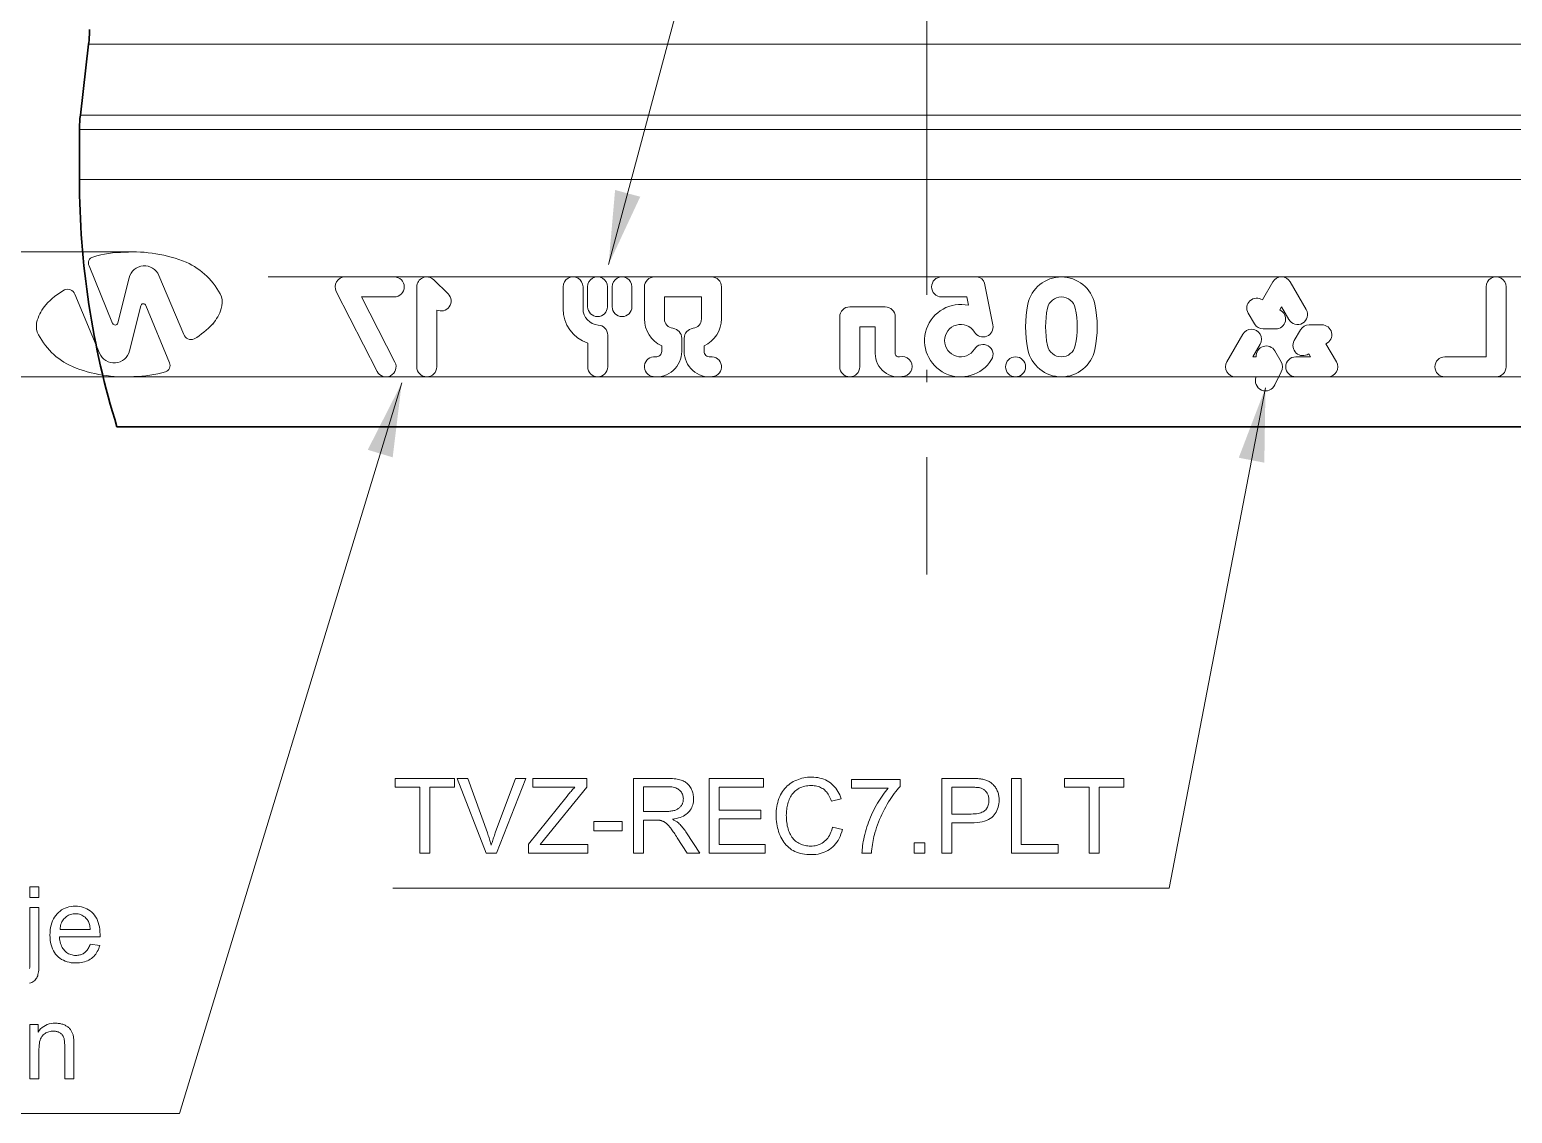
# Model space of a CAD drawing. Extents: x -99 to 297, y 0 to 420.
# Drawn here: x 193.9 to 253.2, y 105.1 to 148.5 of the extents above; entities that cross this region are included whole.
import ezdxf

# ---------------------------------------------------------------- set-up
doc = ezdxf.new("R2010")
doc.units = 0
doc.linetypes.add('DASHDOT', pattern=[18.5, 12, -3, 0.5, -3])

msp = doc.modelspace()

# ---------------------------------------------------------------- linework, layer by layer
at = {"color": 7, "linetype": 'DASHDOT', "lineweight": 13}
msp.add_line((229.801, 186.866), (229.801, 126.671), dxfattribs=at)
at = {"color": 7, "lineweight": 30, "ltscale": 0.071415}
msp.add_line((196.267, 147.903), (195.935, 145.066), dxfattribs=at)
at = {"color": 7, "lineweight": 13}
for p, q in [((259.23, 147.903), (196.267, 147.903)), ((259.521, 145.066), (195.935, 145.066)), ((259.551, 144.485), (195.901, 144.485)), ((259.551, 142.485), (195.901, 142.485)), ((203.452, 138.585), (266.116, 138.585)), ((194.594, 134.585), (266.186, 134.585))]:
    msp.add_line(p, q, dxfattribs=at)
at = {"color": 7, "lineweight": 30, "ltscale": 0.05}
msp.add_line((195.901, 142.485), (195.901, 144.485), dxfattribs=at)
at = {"color": 7, "lineweight": 13, "ltscale": 0.287601}
msp.add_line((198.09, 139.585), (186.586, 139.585), dxfattribs=at)
at = {"color": 7, "lineweight": 13, "ltscale": 0.062229}
for p, q in [((196.285, 139.031), (197.227, 136.726)), ((199.499, 135.139), (198.558, 137.443))]:
    msp.add_line(p, q, dxfattribs=at)
at = {"color": 7, "lineweight": 13, "ltscale": 0.046473}
for p, q in [((197.884, 138.548), (197.433, 136.744)), ((197.9, 135.622), (198.352, 137.425))]:
    msp.add_line(p, q, dxfattribs=at)
at = {"color": 7, "lineweight": 13, "ltscale": 0.063986}
for p, q in [((199.079, 138.64), (200.072, 136.28)), ((196.705, 135.53), (195.713, 137.889))]:
    msp.add_line(p, q, dxfattribs=at)
at = {"color": 7, "lineweight": 13, "ltscale": 0.049184}
msp.add_line((206.529, 138.585), (208.496, 138.585), dxfattribs=at)
at = {"color": 7, "lineweight": 13, "ltscale": 0.020099}
msp.add_line((210.077, 138.469), (210.65, 137.905), dxfattribs=at)
at = {"color": 7, "lineweight": 13, "ltscale": 0.028535}
for p in [(218.906, 138.585), (221.189, 138.585)]:
    msp.add_line(p, (220.047, 138.585), dxfattribs=at)
at = {"color": 7, "lineweight": 13, "ltscale": 0.035207}
msp.add_line((230.396, 138.585), (231.805, 138.585), dxfattribs=at)
at = {"color": 7, "lineweight": 13, "ltscale": 0.042492}
msp.add_line((232.449, 136.662), (232.117, 138.329), dxfattribs=at)
at = {"color": 7, "lineweight": 13, "ltscale": 0.020837}
for p, q in [((243.654, 138.385), (243.238, 137.663)), ((246.195, 135.185), (245.778, 135.906)), ((242.153, 134.585), (242.987, 134.585))]:
    msp.add_line(p, q, dxfattribs=at)
at = {"color": 7, "lineweight": 13, "ltscale": 0.032004}
for p, q in [((244.347, 138.385), (244.987, 137.276)), ((241.807, 135.185), (242.447, 136.293)), ((245.848, 134.585), (244.568, 134.585))]:
    msp.add_line(p, q, dxfattribs=at)
at = {"color": 7, "lineweight": 13, "ltscale": 0.089871}
msp.add_line((206.173, 138.002), (207.811, 134.802), dxfattribs=at)
at = {"color": 7, "lineweight": 13, "ltscale": 0.073518}
msp.add_line((207.183, 137.785), (208.523, 135.167), dxfattribs=at)
at = {"color": 7, "lineweight": 13, "ltscale": 0.032832}
msp.add_line((207.183, 137.785), (208.496, 137.785), dxfattribs=at)
at = {"color": 7, "lineweight": 13, "ltscale": 0.08}
for p, q in [((209.396, 134.985), (209.396, 138.185)), ((252.983, 138.185), (252.983, 134.985))]:
    msp.add_line(p, q, dxfattribs=at)
at = {"color": 7, "lineweight": 13, "ltscale": 0.021862}
for p, q in [((215.248, 137.31), (215.248, 138.185)), ((216.048, 137.31), (216.048, 138.185))]:
    msp.add_line(p, q, dxfattribs=at)
at = {"color": 7, "lineweight": 13, "ltscale": 0.019932}
for p, q in [((216.234, 137.392), (216.234, 138.189)), ((217.024, 137.392), (217.024, 138.189)), ((217.215, 137.392), (217.215, 138.189)), ((218.006, 137.392), (218.006, 138.189))]:
    msp.add_line(p, q, dxfattribs=at)
at = {"color": 7, "lineweight": 13, "ltscale": 0.03201}
for p, q in [((218.506, 136.904), (218.506, 138.185)), ((221.589, 136.904), (221.589, 138.185))]:
    msp.add_line(p, q, dxfattribs=at)
at = {"color": 7, "lineweight": 13, "ltscale": 0.022009}
for p, q in [((219.306, 136.904), (219.306, 137.785)), ((220.789, 136.904), (220.789, 137.785))]:
    msp.add_line(p, q, dxfattribs=at)
at = {"color": 7, "lineweight": 13, "ltscale": 0.03707}
msp.add_line((219.306, 137.785), (220.789, 137.785), dxfattribs=at)
at = {"color": 7, "lineweight": 13, "ltscale": 0.025322}
msp.add_line((230.396, 137.785), (231.409, 137.785), dxfattribs=at)
at = {"color": 7, "lineweight": 13, "ltscale": 0.008574}
msp.add_line((231.476, 137.448), (231.409, 137.785), dxfattribs=at)
at = {"color": 7, "lineweight": 13, "ltscale": 0.07}
msp.add_line((252.183, 138.185), (252.183, 135.385), dxfattribs=at)
at = {"color": 7, "lineweight": 13, "ltscale": 0.056863}
msp.add_line((210.196, 137.259), (210.196, 134.985), dxfattribs=at)
at = {"color": 7, "lineweight": 13, "ltscale": 0.035481}
msp.add_line((228.141, 137.385), (226.722, 137.385), dxfattribs=at)
at = {"color": 7, "lineweight": 13, "ltscale": 0.012577}
for p, q in [((242.913, 136.7), (242.661, 137.135)), ((243.259, 136.501), (243.762, 136.5)), ((244.761, 136.469), (244.509, 136.034)), ((245.106, 136.669), (245.609, 136.669)), ((243.983, 135.184), (243.732, 135.62))]:
    msp.add_line(p, q, dxfattribs=at)
at = {"color": 7, "lineweight": 13, "ltscale": 0.003517}
for p, q in [((244.001, 137.385), (243.931, 137.263)), ((242.846, 135.385), (242.987, 135.385)), ((245.156, 135.385), (245.085, 135.506))]:
    msp.add_line(p, q, dxfattribs=at)
at = {"color": 7, "lineweight": 13, "ltscale": 0.014683}
for p, q in [((244.295, 136.876), (244.001, 137.385)), ((242.846, 135.385), (243.14, 135.893)), ((245.156, 135.385), (244.568, 135.385))]:
    msp.add_line(p, q, dxfattribs=at)
at = {"color": 7, "lineweight": 13, "ltscale": 0.050007}
msp.add_line((226.322, 136.985), (226.322, 134.985), dxfattribs=at)
at = {"color": 7, "lineweight": 13, "ltscale": 0.015485}
msp.add_line((227.122, 136.585), (227.741, 136.585), dxfattribs=at)
at = {"color": 7, "lineweight": 13, "ltscale": 0.04}
msp.add_line((227.122, 134.985), (227.122, 136.585), dxfattribs=at)
at = {"color": 7, "lineweight": 13, "ltscale": 0.026552}
msp.add_line((227.741, 136.585), (227.741, 135.523), dxfattribs=at)
at = {"color": 7, "lineweight": 13, "ltscale": 0.036552}
msp.add_line((228.541, 136.985), (228.541, 135.523), dxfattribs=at)
at = {"color": 7, "lineweight": 13, "ltscale": 0.023735}
msp.add_line((216.235, 135.934), (216.235, 134.985), dxfattribs=at)
at = {"color": 7, "lineweight": 13, "ltscale": 0.031869}
msp.add_line((217.035, 136.259), (217.035, 134.985), dxfattribs=at)
at = {"color": 7, "lineweight": 13, "ltscale": 0.013121}
for p, q in [((219.999, 136.129), (219.999, 135.604)), ((220.096, 136.129), (220.096, 135.604))]:
    msp.add_line(p, q, dxfattribs=at)
at = {"color": 7, "lineweight": 13, "ltscale": 0.005628}
for p, q in [((219.199, 135.829), (219.199, 135.604)), ((220.896, 135.829), (220.896, 135.604))]:
    msp.add_line(p, q, dxfattribs=at)
at = {"color": 7, "lineweight": 13, "ltscale": 0.041162}
msp.add_line((252.183, 135.385), (250.537, 135.385), dxfattribs=at)
at = {"color": 7, "lineweight": 13, "ltscale": 0.014383}
msp.add_line((243.983, 134.785), (243.732, 134.267), dxfattribs=at)
at = {"color": 7, "lineweight": 13, "ltscale": 0.200201}
msp.add_line((194.594, 134.585), (186.586, 134.585), dxfattribs=at)
at = {"color": 7, "lineweight": 13, "ltscale": 0.051162}
msp.add_line((252.583, 134.585), (250.537, 134.585), dxfattribs=at)
at = {"color": 7, "lineweight": 30}
msp.add_line((262.201, 132.585), (197.401, 132.585), dxfattribs=at)
at = {"color": 7, "lineweight": 13}
for points in [[(217.071, 139.077), (221.724, 156.463), (250.153, 156.463)], [(208.795, 134.339), (199.897, 105.097), (160.785, 105.097)], [(243.357, 134.148), (239.505, 114.119), (208.433, 114.119)], [(193.904, 110.898), (193.907, 110.946), (193.909, 111), (193.909, 111.057), (193.909, 113.341), (194.278, 113.341), (194.278, 111.049), (194.277, 110.971), (194.274, 110.898), (194.268, 110.83), (194.261, 110.767), (194.252, 110.709), (194.24, 110.655), (194.227, 110.607), (194.211, 110.563), (194.193, 110.524), (194.173, 110.49), (194.145, 110.451), (194.113, 110.417), (194.078, 110.386), (194.039, 110.359), (193.996, 110.337), (193.95, 110.318), (193.901, 110.304)]]:
    msp.add_lwpolyline(points, dxfattribs=at)
for points in [[(209.52, 115.508), (209.52, 118.154), (208.531, 118.154), (208.531, 118.508), (210.909, 118.508), (210.909, 118.154), (209.917, 118.154), (209.917, 115.508)], [(212.174, 115.508), (211.011, 118.508), (211.441, 118.508), (212.221, 116.328), (212.239, 116.276), (212.257, 116.225), (212.275, 116.174), (212.291, 116.124), (212.307, 116.074), (212.323, 116.026), (212.338, 115.978), (212.352, 115.93), (212.365, 115.883), (212.378, 115.837), (212.392, 115.886), (212.407, 115.935), (212.422, 115.984), (212.438, 116.034), (212.454, 116.083), (212.47, 116.132), (212.487, 116.181), (212.504, 116.23), (212.522, 116.279), (212.54, 116.328), (213.35, 118.508), (213.756, 118.508), (212.581, 115.508)], [(213.872, 115.508), (213.872, 115.876), (215.409, 117.798), (215.442, 117.838), (215.474, 117.877), (215.506, 117.916), (215.537, 117.953), (215.569, 117.989), (215.6, 118.024), (215.63, 118.058), (215.661, 118.091), (215.69, 118.123), (215.72, 118.154), (214.046, 118.154), (214.046, 118.508), (216.195, 118.508), (216.195, 118.154), (214.511, 116.072), (214.329, 115.862), (216.244, 115.862), (216.244, 115.508)], [(218.073, 115.508), (218.073, 118.508), (219.404, 118.508), (219.482, 118.507), (219.556, 118.504), (219.627, 118.5), (219.694, 118.495), (219.757, 118.487), (219.816, 118.479), (219.871, 118.468), (219.922, 118.456), (219.97, 118.442), (220.013, 118.427), (220.054, 118.409), (220.094, 118.39), (220.131, 118.367), (220.167, 118.342), (220.201, 118.315), (220.234, 118.285), (220.265, 118.253), (220.294, 118.218), (220.321, 118.181), (220.347, 118.141), (220.371, 118.1), (220.392, 118.058), (220.411, 118.015), (220.427, 117.971), (220.441, 117.926), (220.452, 117.88), (220.461, 117.834), (220.467, 117.786), (220.471, 117.738), (220.472, 117.689), (220.47, 117.626), (220.464, 117.565), (220.453, 117.507), (220.439, 117.45), (220.42, 117.395), (220.397, 117.342), (220.371, 117.291), (220.34, 117.242), (220.304, 117.196), (220.265, 117.151), (220.222, 117.109), (220.173, 117.07), (220.121, 117.034), (220.064, 117.001), (220.002, 116.972), (219.936, 116.946), (219.865, 116.923), (219.79, 116.903), (219.711, 116.886), (219.627, 116.873), (219.657, 116.857), (219.687, 116.842), (219.714, 116.827), (219.741, 116.812), (219.765, 116.797), (219.788, 116.782), (219.81, 116.768), (219.83, 116.753), (219.849, 116.738), (219.866, 116.723), (219.901, 116.69), (219.935, 116.656), (219.969, 116.62), (220.002, 116.583), (220.035, 116.544), (220.068, 116.503), (220.101, 116.461), (220.133, 116.417), (220.164, 116.371), (220.196, 116.324), (220.717, 115.508), (220.218, 115.508), (219.821, 116.132), (219.787, 116.185), (219.754, 116.235), (219.722, 116.282), (219.692, 116.328), (219.662, 116.37), (219.634, 116.41), (219.608, 116.448), (219.582, 116.483), (219.558, 116.515), (219.535, 116.545), (219.512, 116.573), (219.49, 116.599), (219.469, 116.623), (219.448, 116.646), (219.428, 116.667), (219.408, 116.686), (219.389, 116.704), (219.37, 116.719), (219.351, 116.733), (219.333, 116.746), (219.315, 116.757), (219.297, 116.767), (219.279, 116.777), (219.261, 116.786), (219.243, 116.794), (219.225, 116.802), (219.207, 116.809), (219.189, 116.815), (219.17, 116.821), (219.152, 116.826), (219.138, 116.828), (219.121, 116.831), (219.104, 116.833), (219.084, 116.835), (219.063, 116.836), (219.04, 116.838), (219.015, 116.839), (218.989, 116.839), (218.961, 116.84), (218.931, 116.84), (218.47, 116.84), (218.47, 115.508)], [(218.47, 117.184), (219.324, 117.184), (219.377, 117.184), (219.428, 117.186), (219.476, 117.189), (219.523, 117.193), (219.566, 117.198), (219.608, 117.204), (219.647, 117.211), (219.683, 117.22), (219.718, 117.229), (219.749, 117.24), (219.779, 117.252), (219.808, 117.265), (219.835, 117.28), (219.86, 117.296), (219.884, 117.313), (219.907, 117.332), (219.928, 117.352), (219.948, 117.373), (219.966, 117.396), (219.983, 117.42), (219.998, 117.445), (220.011, 117.47), (220.023, 117.496), (220.034, 117.522), (220.043, 117.549), (220.05, 117.576), (220.055, 117.604), (220.059, 117.632), (220.062, 117.66), (220.063, 117.689), (220.061, 117.731), (220.056, 117.771), (220.049, 117.81), (220.038, 117.847), (220.024, 117.883), (220.007, 117.917), (219.987, 117.95), (219.964, 117.981), (219.937, 118.011), (219.908, 118.039), (219.875, 118.065), (219.839, 118.088), (219.799, 118.109), (219.756, 118.127), (219.709, 118.142), (219.658, 118.154), (219.604, 118.164), (219.546, 118.171), (219.485, 118.175), (219.42, 118.176), (218.47, 118.176)], [(221.102, 115.508), (221.102, 118.508), (223.271, 118.508), (223.271, 118.154), (221.499, 118.154), (221.499, 117.235), (223.159, 117.235), (223.159, 116.883), (221.499, 116.883), (221.499, 115.862), (223.341, 115.862), (223.341, 115.508)], [(226.03, 116.559), (226.427, 116.459), (226.4, 116.364), (226.369, 116.273), (226.334, 116.187), (226.295, 116.105), (226.252, 116.028), (226.205, 115.956), (226.154, 115.888), (226.099, 115.825), (226.04, 115.767), (225.978, 115.713), (225.911, 115.664), (225.842, 115.621), (225.77, 115.582), (225.695, 115.549), (225.617, 115.521), (225.536, 115.498), (225.453, 115.48), (225.366, 115.467), (225.277, 115.459), (225.185, 115.456), (225.089, 115.458), (224.998, 115.464), (224.91, 115.474), (224.826, 115.488), (224.745, 115.506), (224.668, 115.528), (224.594, 115.553), (224.525, 115.583), (224.458, 115.616), (224.396, 115.654), (224.336, 115.695), (224.28, 115.74), (224.226, 115.788), (224.176, 115.84), (224.128, 115.896), (224.083, 115.955), (224.042, 116.017), (224.003, 116.083), (223.966, 116.153), (223.933, 116.226), (223.903, 116.301), (223.876, 116.378), (223.852, 116.456), (223.832, 116.534), (223.814, 116.614), (223.8, 116.695), (223.789, 116.777), (223.781, 116.86), (223.776, 116.945), (223.775, 117.03), (223.776, 117.123), (223.782, 117.213), (223.791, 117.301), (223.803, 117.386), (223.819, 117.469), (223.839, 117.549), (223.862, 117.628), (223.889, 117.703), (223.92, 117.777), (223.954, 117.848), (223.991, 117.916), (224.031, 117.981), (224.075, 118.042), (224.121, 118.1), (224.171, 118.155), (224.223, 118.206), (224.279, 118.254), (224.337, 118.299), (224.399, 118.34), (224.463, 118.378), (224.53, 118.412), (224.598, 118.443), (224.668, 118.47), (224.738, 118.494), (224.81, 118.514), (224.884, 118.53), (224.959, 118.542), (225.035, 118.552), (225.112, 118.557), (225.191, 118.559), (225.279, 118.556), (225.365, 118.55), (225.448, 118.538), (225.528, 118.522), (225.605, 118.501), (225.679, 118.476), (225.751, 118.446), (225.819, 118.412), (225.885, 118.373), (225.948, 118.33), (226.007, 118.282), (226.063, 118.23), (226.115, 118.175), (226.164, 118.116), (226.208, 118.054), (226.249, 117.988), (226.286, 117.917), (226.32, 117.844), (226.35, 117.766), (226.376, 117.685), (225.985, 117.593), (225.963, 117.657), (225.939, 117.717), (225.914, 117.773), (225.886, 117.826), (225.857, 117.876), (225.826, 117.922), (225.793, 117.964), (225.758, 118.003), (225.721, 118.038), (225.682, 118.07), (225.641, 118.098), (225.598, 118.123), (225.554, 118.146), (225.507, 118.165), (225.458, 118.182), (225.407, 118.195), (225.354, 118.206), (225.299, 118.213), (225.242, 118.218), (225.183, 118.219), (225.115, 118.217), (225.049, 118.212), (224.985, 118.204), (224.924, 118.193), (224.865, 118.178), (224.808, 118.159), (224.754, 118.138), (224.702, 118.113), (224.652, 118.085), (224.604, 118.053), (224.559, 118.019), (224.517, 117.982), (224.478, 117.944), (224.441, 117.903), (224.407, 117.859), (224.375, 117.814), (224.347, 117.766), (224.321, 117.715), (224.298, 117.663), (224.278, 117.608), (224.26, 117.552), (224.244, 117.496), (224.23, 117.439), (224.218, 117.382), (224.207, 117.325), (224.199, 117.267), (224.192, 117.209), (224.188, 117.15), (224.185, 117.091), (224.184, 117.032), (224.185, 116.957), (224.188, 116.883), (224.194, 116.811), (224.202, 116.742), (224.212, 116.674), (224.224, 116.608), (224.239, 116.544), (224.255, 116.482), (224.274, 116.422), (224.295, 116.364), (224.319, 116.308), (224.345, 116.256), (224.374, 116.206), (224.405, 116.159), (224.438, 116.115), (224.474, 116.073), (224.512, 116.035), (224.553, 116), (224.597, 115.967), (224.642, 115.937), (224.69, 115.911), (224.738, 115.887), (224.787, 115.865), (224.837, 115.847), (224.887, 115.831), (224.939, 115.819), (224.991, 115.809), (225.044, 115.802), (225.097, 115.798), (225.152, 115.796), (225.218, 115.798), (225.281, 115.804), (225.343, 115.813), (225.402, 115.827), (225.46, 115.844), (225.515, 115.865), (225.569, 115.89), (225.62, 115.919), (225.669, 115.952), (225.717, 115.989), (225.761, 116.029), (225.803, 116.073), (225.842, 116.121), (225.878, 116.172), (225.911, 116.227), (225.94, 116.286), (225.967, 116.349), (225.991, 116.415), (226.012, 116.486)], [(226.791, 118.115), (226.791, 118.469), (228.733, 118.469), (228.733, 118.182), (228.676, 118.119), (228.619, 118.052), (228.562, 117.981), (228.505, 117.906), (228.448, 117.827), (228.391, 117.744), (228.334, 117.657), (228.278, 117.566), (228.222, 117.471), (228.165, 117.372), (228.11, 117.271), (228.058, 117.169), (228.008, 117.066), (227.961, 116.963), (227.916, 116.859), (227.874, 116.755), (227.834, 116.65), (227.797, 116.545), (227.762, 116.439), (227.73, 116.332), (227.709, 116.256), (227.689, 116.179), (227.671, 116.1), (227.655, 116.02), (227.64, 115.938), (227.626, 115.855), (227.615, 115.77), (227.605, 115.684), (227.596, 115.597), (227.589, 115.508), (227.211, 115.508), (227.213, 115.58), (227.218, 115.655), (227.226, 115.733), (227.236, 115.814), (227.248, 115.898), (227.264, 115.986), (227.281, 116.075), (227.302, 116.168), (227.324, 116.264), (227.35, 116.363), (227.377, 116.463), (227.408, 116.562), (227.44, 116.661), (227.475, 116.758), (227.512, 116.855), (227.551, 116.952), (227.593, 117.047), (227.637, 117.142), (227.683, 117.236), (227.731, 117.33), (227.781, 117.422), (227.832, 117.51), (227.883, 117.596), (227.935, 117.679), (227.988, 117.759), (228.041, 117.836), (228.095, 117.91), (228.149, 117.981), (228.205, 118.049), (228.26, 118.115)], [(230.411, 115.508), (230.411, 118.508), (231.543, 118.508), (231.601, 118.507), (231.657, 118.506), (231.709, 118.505), (231.759, 118.503), (231.806, 118.5), (231.85, 118.497), (231.892, 118.494), (231.93, 118.489), (231.966, 118.484), (231.999, 118.479), (232.043, 118.471), (232.085, 118.462), (232.125, 118.451), (232.164, 118.439), (232.202, 118.426), (232.239, 118.411), (232.273, 118.395), (232.307, 118.377), (232.339, 118.359), (232.369, 118.339), (232.399, 118.317), (232.427, 118.294), (232.454, 118.269), (232.48, 118.243), (232.504, 118.215), (232.528, 118.185), (232.55, 118.154), (232.571, 118.12), (232.591, 118.086), (232.61, 118.049), (232.627, 118.012), (232.643, 117.973), (232.656, 117.934), (232.668, 117.894), (232.678, 117.854), (232.686, 117.813), (232.693, 117.77), (232.697, 117.728), (232.7, 117.684), (232.701, 117.64), (232.699, 117.565), (232.691, 117.492), (232.679, 117.421), (232.662, 117.353), (232.64, 117.287), (232.613, 117.223), (232.582, 117.162), (232.545, 117.103), (232.504, 117.046), (232.457, 116.992), (232.405, 116.942), (232.344, 116.897), (232.276, 116.857), (232.2, 116.823), (232.116, 116.794), (232.024, 116.77), (231.924, 116.751), (231.816, 116.738), (231.701, 116.73), (231.578, 116.727), (230.808, 116.727), (230.808, 115.508)], [(230.808, 117.081), (231.584, 117.081), (231.658, 117.083), (231.729, 117.087), (231.794, 117.094), (231.856, 117.104), (231.913, 117.117), (231.965, 117.133), (232.013, 117.151), (232.056, 117.173), (232.095, 117.197), (232.13, 117.225), (232.161, 117.254), (232.188, 117.287), (232.213, 117.321), (232.234, 117.358), (232.251, 117.397), (232.266, 117.438), (232.277, 117.482), (232.285, 117.528), (232.29, 117.577), (232.292, 117.628), (232.291, 117.665), (232.288, 117.701), (232.283, 117.736), (232.276, 117.77), (232.268, 117.802), (232.257, 117.834), (232.245, 117.865), (232.231, 117.894), (232.215, 117.923), (232.197, 117.95), (232.177, 117.976), (232.156, 118), (232.134, 118.022), (232.111, 118.043), (232.086, 118.061), (232.061, 118.078), (232.034, 118.093), (232.006, 118.106), (231.976, 118.117), (231.946, 118.127), (231.924, 118.132), (231.899, 118.137), (231.87, 118.141), (231.838, 118.144), (231.803, 118.147), (231.764, 118.149), (231.722, 118.151), (231.677, 118.153), (231.628, 118.153), (231.575, 118.154), (230.808, 118.154)], [(233.19, 115.508), (233.19, 118.508), (233.587, 118.508), (233.587, 115.862), (235.065, 115.862), (235.065, 115.508)], [(236.301, 115.508), (236.301, 118.154), (235.312, 118.154), (235.312, 118.508), (237.69, 118.508), (237.69, 118.154), (236.698, 118.154), (236.698, 115.508)], [(216.481, 116.408), (216.481, 116.778), (217.613, 116.778), (217.613, 116.408)], [(229.304, 115.508), (229.304, 115.927), (229.724, 115.927), (229.724, 115.508)], [(193.909, 113.74), (193.909, 114.168), (194.278, 114.168), (194.278, 113.74)], [(196.33, 111.867), (196.711, 111.82), (196.691, 111.755), (196.669, 111.693), (196.643, 111.634), (196.614, 111.577), (196.583, 111.524), (196.548, 111.474), (196.51, 111.427), (196.469, 111.382), (196.425, 111.341), (196.377, 111.303), (196.327, 111.268), (196.275, 111.236), (196.219, 111.209), (196.161, 111.185), (196.1, 111.164), (196.037, 111.148), (195.97, 111.135), (195.901, 111.126), (195.83, 111.12), (195.755, 111.118), (195.662, 111.121), (195.572, 111.13), (195.487, 111.145), (195.405, 111.165), (195.328, 111.192), (195.254, 111.224), (195.185, 111.262), (195.119, 111.306), (195.057, 111.356), (194.999, 111.412), (194.946, 111.473), (194.899, 111.539), (194.857, 111.61), (194.82, 111.685), (194.79, 111.765), (194.765, 111.85), (194.745, 111.939), (194.731, 112.033), (194.723, 112.132), (194.72, 112.236), (194.723, 112.343), (194.731, 112.445), (194.745, 112.543), (194.765, 112.635), (194.79, 112.723), (194.821, 112.805), (194.858, 112.883), (194.901, 112.956), (194.949, 113.024), (195.002, 113.087), (195.06, 113.145), (195.122, 113.196), (195.187, 113.242), (195.255, 113.281), (195.327, 113.314), (195.402, 113.341), (195.48, 113.363), (195.561, 113.378), (195.646, 113.387), (195.735, 113.39), (195.82, 113.387), (195.903, 113.378), (195.982, 113.363), (196.058, 113.342), (196.131, 113.316), (196.2, 113.283), (196.267, 113.245), (196.33, 113.2), (196.39, 113.15), (196.447, 113.093), (196.499, 113.031), (196.546, 112.965), (196.588, 112.893), (196.624, 112.817), (196.654, 112.736), (196.679, 112.65), (196.698, 112.559), (196.712, 112.464), (196.72, 112.363), (196.723, 112.258), (196.723, 112.251), (196.723, 112.244), (196.723, 112.236), (196.723, 112.227), (196.723, 112.217), (196.722, 112.207), (196.722, 112.196), (196.722, 112.185), (196.722, 112.173), (196.721, 112.16), (195.1, 112.16), (195.106, 112.09), (195.115, 112.024), (195.127, 111.96), (195.143, 111.9), (195.161, 111.844), (195.183, 111.791), (195.208, 111.741), (195.237, 111.694), (195.268, 111.651), (195.303, 111.612), (195.34, 111.575), (195.379, 111.543), (195.42, 111.515), (195.463, 111.49), (195.508, 111.469), (195.554, 111.452), (195.602, 111.438), (195.652, 111.429), (195.704, 111.423), (195.757, 111.421), (195.797, 111.422), (195.836, 111.426), (195.874, 111.431), (195.91, 111.438), (195.945, 111.448), (195.979, 111.46), (196.012, 111.473), (196.044, 111.489), (196.074, 111.507), (196.103, 111.528), (196.131, 111.55), (196.158, 111.575), (196.184, 111.603), (196.208, 111.633), (196.232, 111.666), (196.254, 111.701), (196.275, 111.739), (196.294, 111.779), (196.313, 111.822)], [(195.121, 112.463), (196.334, 112.463), (196.329, 112.516), (196.321, 112.567), (196.312, 112.615), (196.3, 112.66), (196.287, 112.703), (196.273, 112.743), (196.256, 112.78), (196.238, 112.814), (196.217, 112.845), (196.195, 112.874), (196.159, 112.915), (196.121, 112.951), (196.08, 112.983), (196.038, 113.01), (195.993, 113.034), (195.947, 113.053), (195.898, 113.068), (195.847, 113.079), (195.794, 113.085), (195.739, 113.087), (195.689, 113.085), (195.641, 113.08), (195.594, 113.072), (195.549, 113.06), (195.505, 113.045), (195.464, 113.026), (195.423, 113.004), (195.385, 112.978), (195.348, 112.949), (195.312, 112.917), (195.279, 112.882), (195.249, 112.845), (195.222, 112.805), (195.199, 112.763), (195.178, 112.719), (195.16, 112.672), (195.146, 112.623), (195.134, 112.572), (195.126, 112.519)], [(193.91, 106.485), (193.91, 108.659), (194.242, 108.659), (194.242, 108.35), (194.292, 108.418), (194.346, 108.479), (194.405, 108.532), (194.468, 108.579), (194.535, 108.618), (194.606, 108.65), (194.681, 108.676), (194.761, 108.693), (194.845, 108.704), (194.934, 108.708), (194.973, 108.707), (195.011, 108.705), (195.049, 108.701), (195.086, 108.696), (195.122, 108.69), (195.158, 108.682), (195.193, 108.673), (195.228, 108.663), (195.262, 108.651), (195.295, 108.637), (195.327, 108.623), (195.357, 108.607), (195.386, 108.591), (195.413, 108.574), (195.439, 108.556), (195.463, 108.537), (195.485, 108.517), (195.505, 108.496), (195.524, 108.474), (195.541, 108.452), (195.557, 108.429), (195.572, 108.404), (195.586, 108.379), (195.599, 108.353), (195.611, 108.327), (195.622, 108.299), (195.632, 108.27), (195.641, 108.241), (195.649, 108.211), (195.656, 108.18), (195.66, 108.158), (195.663, 108.133), (195.666, 108.105), (195.669, 108.073), (195.671, 108.039), (195.673, 108.002), (195.675, 107.961), (195.676, 107.918), (195.676, 107.871), (195.676, 107.822), (195.676, 106.485), (195.308, 106.485), (195.308, 107.807), (195.308, 107.851), (195.306, 107.893), (195.304, 107.932), (195.301, 107.969), (195.297, 108.004), (195.293, 108.037), (195.287, 108.067), (195.281, 108.095), (195.273, 108.121), (195.265, 108.144), (195.256, 108.166), (195.245, 108.187), (195.233, 108.207), (195.22, 108.226), (195.206, 108.244), (195.19, 108.262), (195.172, 108.278), (195.154, 108.294), (195.134, 108.308), (195.113, 108.322), (195.09, 108.335), (195.067, 108.346), (195.044, 108.356), (195.019, 108.365), (194.994, 108.372), (194.968, 108.378), (194.941, 108.383), (194.913, 108.386), (194.885, 108.388), (194.856, 108.389), (194.809, 108.387), (194.764, 108.383), (194.721, 108.375), (194.678, 108.365), (194.637, 108.351), (194.597, 108.335), (194.558, 108.315), (194.521, 108.293), (194.485, 108.268), (194.45, 108.239), (194.417, 108.207), (194.388, 108.169), (194.363, 108.125), (194.34, 108.077), (194.322, 108.023), (194.306, 107.963), (194.294, 107.899), (194.286, 107.829), (194.281, 107.753), (194.279, 107.672), (194.279, 106.485)]]:
    msp.add_lwpolyline(points, close=True, dxfattribs=at)
msp.add_circle((233.357, 134.985), 0.4, dxfattribs=at)
at = {"color": 7, "lineweight": 30}
for centre, radius, start, end in [((191.3, 148.485), 5.001, 353.32315, 359.99936), ((200.902, 144.485), 5.001, 173.32314, 179.99936), ((229.321, 142.485), 33.42, 180.00002, 197.23128)]:
    msp.add_arc(centre, radius, start, end, dxfattribs=at)
at = {"color": 7, "lineweight": 13}
for centre, radius, start, end in [((197.727, 135.125), 4.446, 90.2491, 106.84409), ((198.09, 134.127), 5.457, 67.61901, 94.0121), ((196.505, 139.143), 0.246, 105.45447, 207.24613), ((198.497, 138.399), 0.63, 22.42091, 166.38166), ((199.028, 136.596), 2.818, 25.06486, 66.14376), ((206.529, 138.185), 0.4, 90, 207.10563), ((208.496, 138.185), 0.4, 270, 90), ((209.796, 138.185), 0.4, 45.39835, 180.00001), ((215.648, 138.185), 0.4, 0, 180.00001), ((216.629, 138.189), 0.395, 0, 180.00001), ((217.611, 138.189), 0.395, 0, 180.00001), ((218.906, 138.185), 0.4, 90, 180.00001), ((221.189, 138.185), 0.4, 0, 90), ((230.396, 138.185), 0.4, 90, 270), ((231.805, 138.267), 0.318, 11.28056, 90), ((235.189, 137.217), 1.367, 11.78115, 168.21884), ((244.001, 138.185), 0.4, 30, 150), ((252.583, 138.185), 0.4, 0, 180.00001), ((196.816, 135.41), 3.058, 119.7554, 137.67493), ((195.426, 137.789), 0.304, 19.15245, 114.73339), ((200.733, 137.565), 0.878, 343.37716, 14.86679), ((210.369, 137.62), 0.4, 244.46414, 45.39835), ((235.189, 137.217), 0.567, 11.78115, 168.21884), ((243.007, 137.336), 0.4, 54.82332, 210.09284), ((195.911, 136.307), 1.786, 139.39427, 162.1232), ((198.458, 137.402), 0.108, 22.01726, 168.06831), ((199.874, 137.862), 1.786, 319.39426, 342.12319), ((216.701, 137.31), 1.453, 180.00001, 251.30093), ((216.701, 137.31), 0.653, 180.00001, 266.41838), ((216.629, 137.392), 0.395, 180.00001, 360), ((217.611, 137.392), 0.395, 180.00001, 360), ((226.722, 136.985), 0.4, 89.97617, 180.00001), ((228.141, 136.985), 0.4, 0, 90), ((231.164, 136.034), 1.449, 77.53784, 328.35943), ((238.224, 136.585), 4.467, 168.21884, 191.78116), ((238.224, 136.585), 3.667, 168.21884, 191.78116), ((232.155, 136.585), 3.667, 348.21884, 11.78115), ((232.155, 136.585), 4.467, 348.21884, 11.78115), ((243.763, 136.9), 0.4, 269.90716, 65.17668), ((244.641, 137.076), 0.4, 210, 30), ((195.052, 136.604), 0.878, 163.37716, 194.86679), ((197.327, 136.767), 0.108, 202.01726, 348.0683), ((198.969, 138.759), 3.058, 299.75539, 317.67494), ((216.635, 136.259), 0.4, 0, 86.41838), ((219.686, 136.904), 1.18, 180.00001, 245.62874), ((219.686, 136.904), 0.38, 180.00001, 263.60159), ((219.599, 136.129), 0.4, 0, 83.60158), ((220.496, 136.129), 0.4, 96.39841, 180.00001), ((220.409, 136.904), 0.38, 276.39841, 360), ((220.409, 136.904), 1.18, 294.37127, 360), ((231.164, 136.034), 0.649, 31.64058, 328.35943), ((232.057, 136.584), 0.4, 211.64059, 11.28056), ((242.793, 136.093), 0.4, 329.99999, 150), ((243.26, 136.901), 0.4, 210.09284, 269.90716), ((245.107, 136.269), 0.4, 90.09283, 149.90716), ((245.61, 136.269), 0.4, 294.82332, 90.09283), ((196.757, 137.573), 2.818, 205.06486, 246.14376), ((200.359, 136.38), 0.304, 199.15246, 294.7334), ((232.057, 135.483), 0.4, 328.35943, 148.35941), ((244.855, 135.833), 0.4, 149.90716, 305.17668), ((197.288, 135.77), 0.63, 202.42092, 346.38168), ((218.906, 134.989), 0.4, 83.19304, 263.19303), ((218.98, 135.604), 1.02, 263.19303, 360), ((218.98, 135.604), 0.22, 263.19303, 360), ((221.115, 135.604), 1.02, 180.00001, 276.80696), ((221.115, 135.604), 0.22, 180.00001, 276.80696), ((221.189, 134.989), 0.4, 276.80696, 96.80696), ((228.679, 135.523), 0.938, 180.00001, 284.5971), ((228.679, 135.523), 0.138, 180.00001, 284.5971), ((228.815, 135.002), 0.4, 284.5971, 104.59711), ((235.189, 135.952), 1.367, 191.78116, 348.21884), ((235.189, 135.952), 0.567, 191.78116, 348.21884), ((243.385, 135.421), 0.4, 29.90717, 185.17668), ((244.568, 134.985), 0.4, 90, 270), ((250.537, 134.985), 0.4, 89.99995, 269.99994), ((197.695, 140.042), 5.457, 247.619, 274.01211), ((198.057, 139.044), 4.446, 270.24911, 286.8441), ((199.28, 135.026), 0.246, 285.45448, 27.24612), ((208.167, 134.985), 0.4, 207.10563, 27.10562), ((209.796, 134.985), 0.4, 180.00001, 360), ((216.635, 134.985), 0.4, 180.00001, 360), ((226.722, 134.985), 0.4, 180.00001, 360), ((242.153, 134.985), 0.4, 150, 270), ((243.636, 134.985), 0.4, 330.09282, 29.90717), ((245.848, 134.985), 0.4, 270, 30), ((252.583, 134.985), 0.4, 270, 360), ((243.359, 134.426), 0.405, 156.93947, 336.93946)]:
    msp.add_arc(centre, radius, start, end, dxfattribs=at)
for points in [[(217.332, 142.065), (217.071, 139.077), (218.338, 141.796)], [(208.433, 131.361), (208.795, 134.339), (207.436, 131.664)], [(243.31, 131.148), (243.357, 134.148), (242.287, 131.345)]]:
    msp.add_solid(points, dxfattribs=at)

doc.saveas('drawing.dxf')
